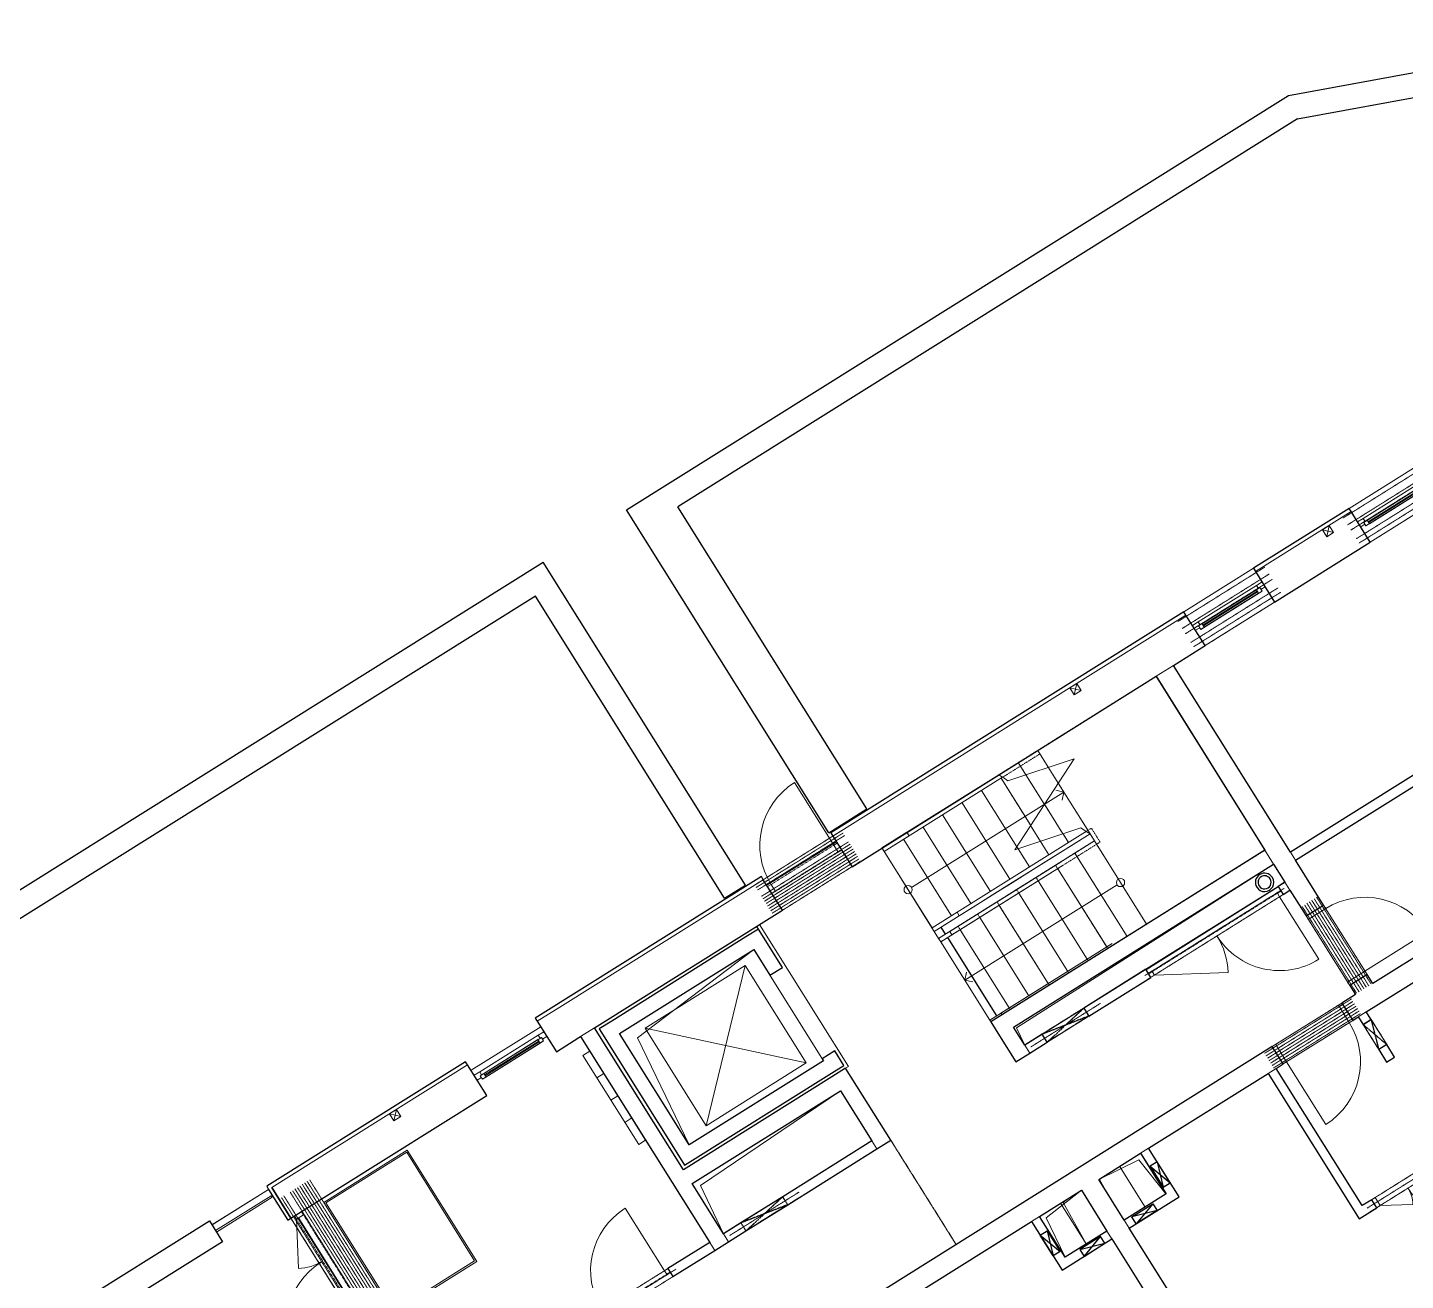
# Model space of a CAD drawing. Header units: millimetres. Extents: x -10201 to 227333, y -5874 to 72638.
# Drawn here: x 143954 to 160739, y 57372 to 72638 of the extents above; entities that cross this region are included whole.
import ezdxf

# ---------------------------------------------------------------- set-up
doc = ezdxf.new("R2010")
doc.units = ezdxf.units.MM
for name, pattern in [('HA_Dash_3mm-S1mm', [3, 2, -1]), ('HA_DashDot_2_2mm-S0_6mm', [2.2, 1, -0.6, 0, -0.6]), ('HA_DashDot_4mm-S1mm', [4, 2, -1, 0, -1])]:
    doc.linetypes.add(name, pattern=pattern)
for name, color, linetype, lineweight in [('A-AREA-____-OTLN', 9, 'Continuous', 25), ('A-DETL-____-HDLN', 9, 'HA_Dash_3mm-S1mm', 25), ('A-DETL-____-OTLN', 9, 'Continuous', 25), ('A-DETL-____-THIN', 9, 'Continuous', 9), ('A-DETL-GENF-OTLN', 9, 'Continuous', 9), ('A-DOOR-____-MCUT', 9, 'HA_DashDot_2_2mm-S0_6mm', 9), ('A-DOOR-____-OTLN', 9, 'Continuous', 9), ('A-DOOR-FRAM-MCUT', 9, 'Continuous', 9), ('A-DOOR-FRAM-OTLN', 9, 'Continuous', 9), ('A-FLOR-____-OTLN', 9, 'Continuous', 9), ('A-FLOR-HRAL-MBND', 9, 'HA_DashDot_4mm-S1mm', 9), ('A-FLOR-HRAL-OTLN', 9, 'Continuous', 9), ('A-GENM-____-HDLN', 9, 'HA_Dash_3mm-S1mm', 9), ('A-GENM-____-MCUT', 9, 'HA_Dash_3mm-S1mm', 25), ('A-GENM-____-OTLN', 9, 'Continuous', 9), ('A-GLAZ-____-MCUT', 9, 'Continuous', 5), ('A-GLAZ-____-OTLN', 9, 'Continuous', 5), ('A-WALL-____-MCUT', 9, 'Continuous', 25), ('A-WALL-____-OTLN', 9, 'Continuous', 9), ('I-WALL-____-MCUT', 9, 'Continuous', 25), ('I-WALL-____-OTLN', 9, 'Continuous', 9), ('M-HVAC-DUCT-OTLN', 9, 'Continuous', 9), ('S-STRS-____-MBND', 9, 'HA_DashDot_4mm-S1mm', 9), ('S-STRS-____-OTLN', 9, 'Continuous', 9)]:
    doc.layers.add(name, color=color, linetype=linetype, lineweight=lineweight)

# ---------------------------------------------------------------- blocks, each defined once
blk = doc.blocks.new('HA_DR_Single_Swing_Solid - In_BJ_900x2100_Vstup-2000316-schema POHLEDU D_120_6200')
at = {"layer": 'A-DOOR-____-MCUT'}
for p, q in [((-450, 125), (450, 125)), ((-450, -125), (450, -125))]:
    blk.add_line(p, q, dxfattribs=at)
at = {"layer": 'A-DOOR-____-OTLN', "lineweight": 5}
blk.add_line((450, 1025), (450, 125), dxfattribs=at)
at = {"layer": 'A-DOOR-____-OTLN'}
for p, q in [((-500, 125), (500, 125)), ((-500, -125), (500, -125))]:
    blk.add_line(p, q, dxfattribs=at)
at = {"layer": 'A-DOOR-____-OTLN', "lineweight": 5}
blk.add_arc((450, 125), 900, 90, 180, dxfattribs=at)
at = {"layer": 'A-DOOR-FRAM-MCUT'}
for p, q in [((-500, 125), (-450, 125)), ((-450, 125), (-450, -125)), ((450, 125), (500, 125)), ((450, -125), (450, 125)), ((-450, -125), (-500, -125)), ((500, -125), (450, -125))]:
    blk.add_line(p, q, dxfattribs=at)
blk = doc.blocks.new('HA_DR_Double_Swing_Solid - In_BJ_1200x2100_800-1652993-schema POHLEDU D_120_6200')
at = {"layer": 'A-DOOR-____-MCUT'}
for p, q in [((-600, 58), (600, 58)), ((-600, -57), (600, -57))]:
    blk.add_line(p, q, dxfattribs=at)
at = {"layer": 'A-DOOR-____-OTLN', "lineweight": 5}
for p, q in [((-254, -257), (-600, -57)), ((600, -857), (600, -57))]:
    blk.add_line(p, q, dxfattribs=at)
for centre, radius, start, end in [((-600, -57), 400, 330, 0), ((600, -57), 800, 180, 270)]:
    blk.add_arc(centre, radius, start, end, dxfattribs=at)
at = {"layer": 'A-DOOR-FRAM-MCUT'}
for p, q in [((-600, 58), (-650, 58)), ((-600, -57), (-600, 58)), ((650, 58), (600, 58)), ((600, 58), (600, -57)), ((-650, -57), (-600, -57)), ((600, -57), (650, -57))]:
    blk.add_line(p, q, dxfattribs=at)
blk = doc.blocks.new('HA_WD_SinglePanel - 1000x2400-1653873-schema POHLEDU D_120_6200')
at = {"layer": 'A-GLAZ-____-MCUT'}
for p, q in [((-420, 70), (-500, 70)), ((-500, 0), (-440, 0)), ((-440, -25), (-440, 25)), ((-440, 25), (-390, 25)), ((-420, 25), (-420, 70)), ((-390, 25), (-390, -25)), ((390, 5), (-390, 5)), ((390, -25), (390, 25)), ((390, 25), (440, 25)), ((500, 70), (420, 70)), ((420, 70), (420, 25)), ((440, 25), (440, -25)), ((440, 0), (500, 0)), ((-390, -25), (-440, -25)), ((390, -5), (-390, -5)), ((440, -25), (390, -25))]:
    blk.add_line(p, q, dxfattribs=at)
at = {"layer": 'A-GLAZ-____-OTLN'}
for p, q in [((440, 25), (-440, 25)), ((-440, -25), (-440, 25)), ((420, 70), (-420, 70)), ((390, 25), (-390, 25)), ((440, 25), (440, -25)), ((-440, -25), (440, -25)), ((390, -25), (-390, -25))]:
    blk.add_line(p, q, dxfattribs=at)
blk = doc.blocks.new('HA_WD_SinglePanel - 1000x1500-1653870-schema POHLEDU D_120_6200')
at = {"layer": 'A-GLAZ-____-MCUT'}
for p, q in [((-420, 70), (-500, 70)), ((-500, 0), (-440, 0)), ((-440, -25), (-440, 25)), ((-440, 25), (-390, 25)), ((-420, 25), (-420, 70)), ((-390, 25), (-390, -25)), ((390, 5), (-390, 5)), ((390, -25), (390, 25)), ((390, 25), (440, 25)), ((500, 70), (420, 70)), ((420, 70), (420, 25)), ((440, 25), (440, -25)), ((440, 0), (500, 0)), ((-390, -25), (-440, -25)), ((390, -5), (-390, -5)), ((440, -25), (390, -25))]:
    blk.add_line(p, q, dxfattribs=at)
at = {"layer": 'A-GLAZ-____-OTLN'}
for p, q in [((440, 25), (-440, 25)), ((-440, -25), (-440, 25)), ((420, 70), (-420, 70)), ((390, 25), (-390, 25)), ((440, 25), (440, -25)), ((-440, -25), (440, -25)), ((390, -25), (-390, -25))]:
    blk.add_line(p, q, dxfattribs=at)
blk = doc.blocks.new('Top Rail Type - Top Rail_Internal_-1395432-schema POHLEDU D_120_6200')
at = {"layer": 'A-FLOR-HRAL-OTLN'}
for p, q in [((8278, 67530), (8278, 67580)), ((8278, 67580), (8638, 67580)), ((8638, 67530), (8278, 67530)), ((8638, 67580), (8638, 67530))]:
    blk.add_line(p, q, dxfattribs=at)
blk = doc.blocks.new('Top Rail Type - Top Rail_Internal_-V52-schema POHLEDU D_120_6200')
at = {"layer": 'A-FLOR-HRAL-MBND'}
for p, q in [((10494, 67580), (10569, 67580)), ((10518, 67530), (10519, 67530)), ((10519, 67530), (10519, 67430)), ((10569, 67580), (10569, 67380)), ((8278, 67380), (8278, 67430)), ((10519, 67430), (8278, 67430)), ((10569, 67380), (8278, 67380))]:
    blk.add_line(p, q, dxfattribs=at)
at = {"layer": 'A-FLOR-HRAL-OTLN'}
for p, q in [((8278, 67580), (8278, 67530)), ((8278, 67580), (10444, 67580)), ((8278, 67530), (10444, 67530)), ((10444, 67580), (10494, 67580)), ((10444, 67530), (10518, 67530)), ((10518, 67530), (10494, 67580))]:
    blk.add_line(p, q, dxfattribs=at)
blk = doc.blocks.new('Top Rail Type - Top Rail_Internal_-1395449-schema POHLEDU D_120_6200')
at = {"layer": 'A-FLOR-HRAL-OTLN'}
for p, q in [((8278, 68680), (8278, 68730)), ((8278, 68730), (8638, 68730)), ((8638, 68680), (8278, 68680)), ((8638, 68730), (8638, 68680))]:
    blk.add_line(p, q, dxfattribs=at)
blk = doc.blocks.new('Top Rail Type - Top Rail_Internal_-V53-schema POHLEDU D_120_6200')
at = {"layer": 'A-FLOR-HRAL-MBND'}
for p, q in [((9959, 68730), (10518, 68730)), ((9982, 68680), (10518, 68680)), ((10518, 68730), (10518, 68680))]:
    blk.add_line(p, q, dxfattribs=at)
at = {"layer": 'A-FLOR-HRAL-OTLN'}
for p, q in [((8278, 68730), (8278, 68680)), ((8278, 68730), (9959, 68730)), ((8278, 68680), (9982, 68680)), ((9982, 68680), (9959, 68730))]:
    blk.add_line(p, q, dxfattribs=at)
blk = doc.blocks.new('HA_DR_Double_Swing_Solid_FrameButt - In_FAS_1600x2350_1000-1915407-schema POHLEDU D_120_6200')
at = {"layer": 'A-DOOR-____-MCUT'}
for p, q in [((-800, -70), (800, -70)), ((-800, -170), (800, -170))]:
    blk.add_line(p, q, dxfattribs=at)
at = {"layer": 'A-DOOR-____-OTLN', "lineweight": 5}
for p, q in [((-280, -470), (-800, -170)), ((800, -1170), (800, -170))]:
    blk.add_line(p, q, dxfattribs=at)
for centre, radius, start, end in [((-800, -170), 600, 330, 360), ((800, -170), 1000, 180, 270)]:
    blk.add_arc(centre, radius, start, end, dxfattribs=at)
at = {"layer": 'A-DOOR-FRAM-MCUT'}
for p, q in [((-800, -70), (-850, -70)), ((-800, -170), (-800, -70)), ((850, -70), (800, -70)), ((800, -70), (800, -170)), ((-850, -170), (-800, -170)), ((800, -170), (850, -170))]:
    blk.add_line(p, q, dxfattribs=at)
at = {"layer": 'A-DOOR-FRAM-OTLN', "linetype": 'HA_DashDot_2_2mm-S0_6mm'}
for p, q in [((850, 220), (-850, 220)), ((850, -220), (-850, -220))]:
    blk.add_line(p, q, dxfattribs=at)
blk = doc.blocks.new('HA_DR_Double_Swing_Solid_wCasing - In_OBJ_1500x2100_900-1771115-schema POHLEDU D_120_6200')
at = {"layer": 'A-DOOR-____-MCUT'}
for p, q in [((-750, 57), (750, 57)), ((-750, 7), (750, 7))]:
    blk.add_line(p, q, dxfattribs=at)
at = {"layer": 'A-DOOR-____-OTLN', "lineweight": 5}
for p, q in [((750, 957), (750, 57)), ((-230, 357), (-750, 57))]:
    blk.add_line(p, q, dxfattribs=at)
for centre, radius, start, end in [((750, 57), 900, 90, 180), ((-750, 57), 600, 0, 30)]:
    blk.add_arc(centre, radius, start, end, dxfattribs=at)
at = {"layer": 'A-DOOR-FRAM-MCUT'}
for p, q in [((-800, 57), (-750, 57)), ((-750, 7), (-800, 7)), ((-750, 57), (-750, 7)), ((750, 57), (800, 57)), ((750, 7), (750, 57)), ((800, 7), (750, 7))]:
    blk.add_line(p, q, dxfattribs=at)
blk = doc.blocks.new('HA_GM_Shaft_Rectangle - Default-2017771-schema POHLEDU D_120_6200')
at = {"layer": 'A-DETL-GENF-OTLN'}
for p, q in [((58, -58), (600, 0)), ((0, -585), (58, -58))]:
    blk.add_line(p, q, dxfattribs=at)
at = {"layer": 'A-GENM-____-OTLN'}
for p, q in [((0, -585), (0, 0)), ((0, 0), (600, 0)), ((600, 0), (600, -585)), ((600, -585), (0, -585))]:
    blk.add_line(p, q, dxfattribs=at)
blk = doc.blocks.new('HA_GM_Shaft_Rectangle - Default-2017773-schema POHLEDU D_120_6200')
at = {"layer": 'A-DETL-GENF-OTLN'}
for p, q in [((0, 585), (59, 59)), ((59, 59), (600, 0))]:
    blk.add_line(p, q, dxfattribs=at)
at = {"layer": 'A-GENM-____-OTLN'}
for p, q in [((0, 585), (0, 0)), ((600, 585), (0, 585)), ((600, 0), (600, 585)), ((0, 0), (600, 0))]:
    blk.add_line(p, q, dxfattribs=at)
blk = doc.blocks.new('HA_GM_Shaft_Rectangle - Default-1938920-schema POHLEDU D_120_6200')
at = {"layer": 'A-DETL-GENF-OTLN'}
for p, q in [((160, -160), (1930, 0)), ((0, -1600), (160, -160))]:
    blk.add_line(p, q, dxfattribs=at)
at = {"layer": 'A-GENM-____-OTLN'}
for p, q in [((0, -1600), (0, 0)), ((0, 0), (1930, 0)), ((1930, 0), (1930, -1600)), ((1930, -1600), (0, -1600))]:
    blk.add_line(p, q, dxfattribs=at)
blk = doc.blocks.new('KOMIN OBJEKT D - KOMIN OBJEKT D-1642300-schema POHLEDU D_120_6200')
at = {"layer": 'A-GENM-____-MCUT', "linetype": 'Continuous'}
for radius, start, end in [(112, 0, 180), (80, 0, 180), (112, 180, 0), (80, 180, 0)]:
    blk.add_arc((12006, 65900), radius, start, end, dxfattribs=at)
blk = doc.blocks.new('Cistici zona_ram - Cistici zona_ram-1709531-schema POHLEDU D_120_6200')
at = {"layer": 'A-GENM-____-OTLN'}
for p, q in [((1423, 68680), (223, 68680)), ((223, 68680), (223, 67080)), ((243, 67100), (243, 68660)), ((243, 68660), (1403, 68660)), ((1403, 68660), (1403, 67100)), ((1423, 67080), (1423, 68680)), ((223, 67080), (1423, 67080)), ((1403, 67100), (243, 67100))]:
    blk.add_line(p, q, dxfattribs=at)
blk = doc.blocks.new('HA_DR_Single_Swing_Solid_ButtFrame - In_FAS_900x2350_Unik-1894043-schema POHLEDU D_120_6200')
at = {"layer": 'A-DOOR-____-MCUT'}
for p, q in [((-450, 120), (450, 120)), ((-450, 20), (450, 20))]:
    blk.add_line(p, q, dxfattribs=at)
at = {"layer": 'A-DOOR-____-OTLN', "lineweight": 5}
blk.add_line((450, 1020), (450, 120), dxfattribs=at)
blk.add_arc((450, 120), 900, 90, 180, dxfattribs=at)
at = {"layer": 'A-DOOR-FRAM-MCUT'}
for p, q in [((-500, 120), (-450, 120)), ((-450, 20), (-500, 20)), ((-450, 120), (-450, 20)), ((450, 120), (500, 120)), ((450, 20), (450, 120)), ((500, 20), (450, 20))]:
    blk.add_line(p, q, dxfattribs=at)
at = {"layer": 'A-DOOR-FRAM-OTLN', "linetype": 'HA_DashDot_2_2mm-S0_6mm'}
for p, q in [((500, 220), (-500, 220)), ((500, -220), (-500, -220))]:
    blk.add_line(p, q, dxfattribs=at)
blk = doc.blocks.new('HA_DR_Double_Swing_Solid_wCasing - In_1800x2100_900-1806419-schema POHLEDU D_120_6200')
at = {"layer": 'A-DOOR-____-MCUT'}
for p, q in [((-900, -7), (900, -7)), ((-900, -57), (900, -57))]:
    blk.add_line(p, q, dxfattribs=at)
at = {"layer": 'A-DOOR-____-OTLN', "lineweight": 5}
for p, q in [((-121, -507), (-900, -57)), ((900, -957), (900, -57))]:
    blk.add_line(p, q, dxfattribs=at)
for centre, start, end in [((-900, -57), 330, 360), ((900, -57), 180, 270)]:
    blk.add_arc(centre, 900, start, end, dxfattribs=at)
at = {"layer": 'A-DOOR-FRAM-MCUT'}
for p, q in [((-900, -7), (-950, -7)), ((-950, -57), (-900, -57)), ((-900, -57), (-900, -7)), ((950, -7), (900, -7)), ((900, -7), (900, -57)), ((900, -57), (950, -57))]:
    blk.add_line(p, q, dxfattribs=at)
blk = doc.blocks.new('TB_Porotherm KP11_5_2000mm - TB_Porotherm KP11_5_2000mm-1844750-schema POHLEDU D_120_6200')
at = {"layer": 'A-GENM-____-HDLN'}
for p, q in [((-1000, 57.5), (1000, 57.5)), ((-1000, 0), (1000, 0)), ((1000, -57.5), (-1000, -57.5))]:
    blk.add_line(p, q, dxfattribs=at)
blk = doc.blocks.new('TB_Porotherm KP11_5_1750mm - TB_Porotherm KP11_5_1750mm-1842302-schema POHLEDU D_120_6200')
at = {"layer": 'A-GENM-____-HDLN'}
for p, q in [((-875, 57.5), (875, 57.5)), ((-875, 0), (875, 0)), ((875, -57.5), (-875, -57.5))]:
    blk.add_line(p, q, dxfattribs=at)
blk = doc.blocks.new('TB_Porotherm KP7_1250mm - TB_Porotherm KP7_1250mm-1834965-schema POHLEDU D_120_6200')
at = {"layer": 'A-GENM-____-HDLN'}
for p, q in [((-625, 35), (625, 35)), ((-625, 0), (625, 0)), ((625, -35), (-625, -35))]:
    blk.add_line(p, q, dxfattribs=at)
blk = doc.blocks.new('TB_Porotherm KP11_5_1500mm - TB_Porotherm KP11_5_1500mm-1850986-schema POHLEDU D_120_6200')
at = {"layer": 'A-GENM-____-HDLN'}
for p, q in [((750, 57.5), (-750, 57.5)), ((-750, 0), (750, 0)), ((-750, -57.5), (750, -57.5))]:
    blk.add_line(p, q, dxfattribs=at)
blk = doc.blocks.new('TB_Porotherm KP7_2250mm - TB_Porotherm KP7_2250mm-1860473-schema POHLEDU D_120_6200')
at = {"layer": 'A-GENM-____-HDLN'}
for p, q in [((-1125, 35), (1125, 35)), ((-1125, 0), (1125, 0)), ((1125, -35), (-1125, -35))]:
    blk.add_line(p, q, dxfattribs=at)
blk = doc.blocks.new('TB_Porotherm KPVarioUNI_1250mm - TB_Porotherm KPVarioUNI_1250mm-1857440-schema POHLEDU D_120_6200')
at = {"layer": 'A-GENM-____-HDLN'}
for p, q in [((-625, 205), (625, 205)), ((-625, 105), (625, 105)), ((-625, 30), (625, 30)), ((-625, -95), (625, -95)), ((-625, -157.5), (625, -157.5)), ((-100, 0), (100, 0)), ((-625, -220), (625, -220))]:
    blk.add_line(p, q, dxfattribs=at)
blk = doc.blocks.new('HA_GM_Opening_Rectangle_WallBased - Default-1930727-schema POHLEDU D_120_6200')
at = {"layer": 'A-GENM-____-MCUT'}
for p, q in [((305, 57.5), (-55, -57.5)), ((-55, 57.5), (305, -57.5)), ((-55, 57.5), (-55, -57.5)), ((-55, 57.5), (305, 57.5)), ((305, 57.5), (305, -57.5)), ((-55, -57.5), (305, -57.5))]:
    blk.add_line(p, q, dxfattribs=at)
blk = doc.blocks.new('HA_GM_Shaft_Rectangle - Default-1943181-schema POHLEDU D_120_6200')
at = {"layer": 'A-DETL-GENF-OTLN'}
for p, q in [((72, -72), (2130, 0)), ((0, -720), (72, -72))]:
    blk.add_line(p, q, dxfattribs=at)
at = {"layer": 'A-GENM-____-OTLN'}
for p, q in [((0, -720), (0, 0)), ((0, 0), (2130, 0)), ((2130, 0), (2130, -720)), ((2130, -720), (0, -720))]:
    blk.add_line(p, q, dxfattribs=at)
blk = doc.blocks.new('HA_GM_Shaft_Rectangle - Default-1943201-schema POHLEDU D_120_6200')
at = {"layer": 'A-DETL-GENF-OTLN'}
for p, q in [((26, -26), (3740, 0)), ((0, -260), (26, -26))]:
    blk.add_line(p, q, dxfattribs=at)
at = {"layer": 'A-GENM-____-OTLN'}
for p, q in [((0, -260), (0, 0)), ((0, 0), (3740, 0)), ((3740, 0), (3740, -260)), ((3740, -260), (0, -260))]:
    blk.add_line(p, q, dxfattribs=at)
blk = doc.blocks.new('HA_GM_Opening_Rectangle_WallBased - Default-1967828-schema POHLEDU D_120_6200')
at = {"layer": 'A-GENM-____-MCUT'}
for p, q in [((425, 57.5), (-175, -57.5)), ((-175, 57.5), (425, -57.5)), ((-175, 57.5), (-175, -57.5)), ((-175, 57.5), (425, 57.5)), ((425, 57.5), (425, -57.5)), ((-175, -57.5), (425, -57.5))]:
    blk.add_line(p, q, dxfattribs=at)
blk = doc.blocks.new('HA_GM_Opening_Rectangle_WallBased - Default-1970107-schema POHLEDU D_120_6200')
at = {"layer": 'A-GENM-____-MCUT'}
for p, q in [((425, 57.5), (-175, -57.5)), ((-175, 57.5), (425, -57.5)), ((-175, 57.5), (-175, -57.5)), ((-175, 57.5), (425, 57.5)), ((425, 57.5), (425, -57.5)), ((-175, -57.5), (425, -57.5))]:
    blk.add_line(p, q, dxfattribs=at)
blk = doc.blocks.new('TB_Porotherm KP11_5_1000mm - TB_Porotherm KP11_5_1000mm-1834151-schema POHLEDU D_120_6200')
at = {"layer": 'A-GENM-____-HDLN'}
for p, q in [((-500, 57.5), (500, 57.5)), ((-500, 0), (500, 0)), ((500, -57.5), (-500, -57.5))]:
    blk.add_line(p, q, dxfattribs=at)
blk = doc.blocks.new('HA_SYMB_Staircase_Arrow - Default-1611985-schema POHLEDU D_120_6200')
at = {"layer": 'A-DETL-GENF-OTLN'}
for p, q in [((2240, 0), (2169, 71)), ((2240, 0), (2169, -71)), ((50, 0), (2240, 0))]:
    blk.add_line(p, q, dxfattribs=at)
blk.add_circle((0, 0), 50, dxfattribs=at)
blk = doc.blocks.new('185-01_OBJEKT D_Central_rvt-5-schema POHLEDU D_120_6200')
at = {"layer": 'A-AREA-____-OTLN'}
for p, q in [((-30972, 61652), (-30993, 61686)), ((-28693, 61592), (-28746, 61678)), ((-28069, 60596), (-28666, 61550))]:
    blk.add_line(p, q, dxfattribs=at)
at = {"layer": 'A-DETL-____-HDLN'}
for p, q in [((-27340, 63975), (-27248, 64032)), ((-29361, 59080), (-28565, 57809))]:
    blk.add_line(p, q, dxfattribs=at)
at = {"layer": 'A-DETL-____-OTLN'}
for p, q in [((-26117, 58817), (-26201, 58764)), ((-26201, 58764), (-26042, 58510)), ((-26201, 58764), (-25957, 58563)), ((-25957, 58563), (-26117, 58817)), ((-26117, 58817), (-26042, 58510)), ((-26042, 58510), (-25957, 58563)), ((-26423, 58147), (-26169, 58307)), ((-26169, 58307), (-26370, 58063)), ((-26169, 58307), (-26116, 58222)), ((-26116, 58222), (-26423, 58147)), ((-26370, 58063), (-26423, 58147)), ((-26116, 58222), (-26370, 58063)), ((-27541, 57925), (-27456, 57978)), ((-27381, 57671), (-27541, 57925)), ((-27541, 57925), (-27297, 57724)), ((-27456, 57978), (-27297, 57724)), ((-27456, 57978), (-27381, 57671)), ((-26804, 57909), (-27059, 57749)), ((-27059, 57749), (-26751, 57824)), ((-27059, 57749), (-27006, 57665)), ((-27006, 57665), (-26804, 57909)), ((-27006, 57665), (-26751, 57824)), ((-26751, 57824), (-26804, 57909)), ((-27297, 57724), (-27381, 57671))]:
    blk.add_line(p, q, dxfattribs=at)
at = {"layer": 'A-DETL-____-THIN'}
for p, q in [((-32354, 60444), (-31133, 61208)), ((-31610, 59257), (-31133, 61208)), ((-31133, 61208), (-30390, 60022)), ((-31610, 59257), (-32354, 60444)), ((-32354, 60444), (-30390, 60022)), ((-33111, 60112), (-33026, 60165)), ((-32431, 59027), (-33111, 60112)), ((-33026, 60165), (-32347, 59080)), ((-30390, 60022), (-31610, 59257)), ((-32856, 59894), (-32941, 59841)), ((-32686, 59623), (-32771, 59570)), ((-32516, 59352), (-32601, 59298)), ((-32347, 59080), (-32431, 59027))]:
    blk.add_line(p, q, dxfattribs=at)
at = {"layer": 'A-FLOR-____-OTLN'}
for p, q in [((-28043, 63533), (-26129, 64732)), ((-26129, 64732), (-24802, 62614)), ((-30023, 62718), (-30871, 62188)), ((-28777, 61539), (-29467, 62640)), ((-24642, 62171), (-26253, 61163)), ((-30960, 61707), (-29877, 59978)), ((-28154, 60543), (-28751, 61496)), ((-33625, 60462), (-34473, 59932)), ((-29877, 59978), (-29911, 59957)), ((-29974, 59681), (-31779, 58551)), ((-36939, 58481), (-37630, 58049)), ((-31779, 58551), (-31397, 57941)), ((-35765, 56691), (-36667, 58132)), ((-36573, 58132), (-35724, 56776))]:
    blk.add_line(p, q, dxfattribs=at)
at = {"layer": 'A-WALL-____-MCUT'}
for p, q in [((-23776, 66779), (-24941, 66049)), ((-23752, 66741), (-23776, 66779)), ((-23519, 66368), (-23752, 66741)), ((-24684, 65638), (-23519, 66368)), ((-24941, 66049), (-24917, 66011)), ((-24917, 66011), (-24684, 65638)), ((-25789, 65518), (-30090, 62824)), ((-25765, 65480), (-25789, 65518)), ((-25531, 65107), (-25765, 65480)), ((-25917, 64866), (-25531, 65107)), ((-28548, 63217), (-26129, 64733)), ((-29832, 62413), (-28548, 63217)), ((-30090, 62824), (-30066, 62786)), ((-30066, 62786), (-29832, 62413)), ((-30937, 62293), (-33692, 60568)), ((-30913, 62255), (-30937, 62293)), ((-30680, 61882), (-30913, 62255)), ((-32968, 60449), (-30680, 61882)), ((-33692, 60568), (-33668, 60530)), ((-33668, 60530), (-33434, 60157)), ((-33434, 60157), (-33159, 60330)), ((-33159, 60330), (-33138, 60343)), ((-34539, 60037), (-36963, 58519)), ((-34515, 59999), (-34539, 60037)), ((-34282, 59626), (-34515, 59999)), ((-36667, 58132), (-34282, 59626)), ((-36963, 58519), (-36939, 58481)), ((-36939, 58481), (-36705, 58108)), ((-36901, 58505), (-36667, 58132)), ((-36667, 58132), (-36901, 58505)), ((-36705, 58108), (-36667, 58132))]:
    blk.add_line(p, q, dxfattribs=at)
at = {"layer": 'A-WALL-____-MCUT', "lineweight": 9}
for p, q in [((-23752, 66741), (-24917, 66011)), ((-24917, 66011), (-23752, 66741)), ((-25765, 65480), (-28782, 63590)), ((-28782, 63590), (-25765, 65480)), ((-25917, 64866), (-26129, 64733)), ((-28782, 63590), (-30066, 62786)), ((-30066, 62786), (-28782, 63590)), ((-24696, 62445), (-24802, 62614)), ((-24492, 62590), (-24431, 62493)), ((-30913, 62255), (-33392, 60703)), ((-33392, 60703), (-30913, 62255)), ((-24497, 62127), (-24558, 62224)), ((-33392, 60703), (-33668, 60530)), ((-33668, 60530), (-33392, 60703)), ((-23568, 60644), (-23665, 60583)), ((-32968, 60449), (-33138, 60343)), ((-27727, 60239), (-27666, 60142)), ((-34515, 59999), (-36901, 58505)), ((-36901, 58505), (-34515, 59999)), ((-24665, 59956), (-24763, 59895)), ((-29531, 58974), (-29592, 59071)), ((-26220, 58982), (-26318, 58921)), ((-27547, 58152), (-27644, 58091)), ((-26516, 58107), (-26455, 58010)), ((-31397, 57941), (-31336, 57843)), ((-26667, 57877), (-26728, 57974)), ((-31505, 57737), (-31566, 57835))]:
    blk.add_line(p, q, dxfattribs=at)
at = {"layer": 'A-WALL-____-OTLN'}
for p, q in [((-23776, 66779), (-22929, 67310)), ((-22671, 66899), (-23519, 66368)), ((-25789, 65518), (-24941, 66049)), ((-24684, 65638), (-25531, 65107))]:
    blk.add_line(p, q, dxfattribs=at)
at = {"layer": 'I-WALL-____-MCUT'}
for p, q in [((-24492, 62590), (-25917, 64866)), ((-26129, 64733), (-24802, 62614)), ((-22165, 64047), (-24492, 62590)), ((-24431, 62493), (-22202, 63889)), ((-20094, 63114), (-23488, 60988)), ((-24802, 62614), (-28141, 60523)), ((-27865, 60459), (-24696, 62445)), ((-24696, 62445), (-24558, 62224)), ((-24088, 61946), (-24431, 62493)), ((-24558, 62224), (-24642, 62171)), ((-24642, 62171), (-24581, 62074)), ((-24581, 62074), (-24497, 62127)), ((-24497, 62127), (-24300, 61813)), ((-24300, 61813), (-24088, 61946)), ((-30972, 61652), (-31125, 61557)), ((-30680, 61186), (-30972, 61652)), ((-31125, 61557), (-32760, 60532)), ((-32665, 60380), (-31029, 61404)), ((-31029, 61404), (-30833, 61090)), ((-30833, 61090), (-30680, 61186)), ((-26253, 61163), (-27007, 60690)), ((-26192, 61065), (-26253, 61163)), ((-23558, 61099), (-23769, 60966)), ((-23568, 60644), (-22593, 61254)), ((-23488, 60988), (-23558, 61099)), ((-26946, 60593), (-26192, 61065)), ((-23769, 60966), (-23700, 60856)), ((-23700, 60856), (-23866, 60752)), ((-27007, 60690), (-26946, 60593)), ((-23866, 60752), (-23733, 60540)), ((-23509, 60551), (-23568, 60644)), ((-31885, 58720), (-32968, 60449)), ((-32760, 60532), (-32913, 60437)), ((-32913, 60437), (-31968, 58928)), ((-28141, 60523), (-28035, 60353)), ((-27727, 60239), (-27865, 60459)), ((-23733, 60540), (-23665, 60583)), ((-23665, 60583), (-23607, 60490)), ((-23607, 60490), (-23509, 60551)), ((-33138, 60343), (-31566, 57835)), ((-31816, 59024), (-32665, 60380)), ((-28035, 60353), (-27836, 60036)), ((-27515, 60372), (-27727, 60239)), ((-27666, 60142), (-27454, 60274)), ((-27454, 60274), (-27515, 60372)), ((-30043, 60169), (-30196, 60074)), ((-29932, 59991), (-30043, 60169)), ((-24713, 60221), (-29417, 57275)), ((-27836, 60036), (-27666, 60142)), ((-24580, 60010), (-24713, 60221)), ((-23318, 60246), (-23416, 60185)), ((-23416, 60185), (-23320, 60032)), ((-23320, 60032), (-23223, 60093)), ((-23223, 60093), (-23318, 60246)), ((-30180, 60048), (-31816, 59024)), ((-30196, 60074), (-30180, 60048)), ((-30084, 59896), (-29932, 59991)), ((-29911, 59957), (-30080, 59851)), ((-29361, 59080), (-29911, 59957)), ((-24665, 59956), (-24580, 60010)), ((-23617, 58283), (-24665, 59956)), ((-30080, 59851), (-31885, 58720)), ((-31873, 58775), (-30084, 59896)), ((-26220, 58982), (-24763, 59895)), ((-24763, 59895), (-23653, 58124)), ((-31779, 58551), (-29974, 59682)), ((-29974, 59682), (-29592, 59071)), ((-31968, 58928), (-31873, 58775)), ((-29592, 59071), (-30676, 58392)), ((-30615, 58294), (-29531, 58974)), ((-29531, 58974), (-29361, 59080)), ((-26826, 58603), (-26318, 58921)), ((-26318, 58921), (-26007, 58426)), ((-25849, 58389), (-26220, 58982)), ((-26516, 58107), (-26826, 58603)), ((-31397, 57941), (-31779, 58551)), ((-27547, 58152), (-27038, 58470)), ((-27038, 58470), (-26728, 57974)), ((-26007, 58426), (-26516, 58107)), ((-30676, 58392), (-31185, 58073)), ((-31124, 57976), (-30615, 58294)), ((-26455, 58010), (-25946, 58328)), ((-25946, 58328), (-25849, 58389)), ((-23502, 58354), (-23617, 58283)), ((-23556, 58185), (-23441, 58257)), ((-23441, 58257), (-23502, 58354)), ((-29102, 57178), (-27644, 58091)), ((-27644, 58091), (-27273, 57497)), ((-27236, 57656), (-27547, 58152)), ((-23653, 58124), (-23556, 58185)), ((-31185, 58073), (-31397, 57941)), ((-31336, 57843), (-31124, 57976)), ((-26728, 57974), (-27236, 57656)), ((-23310, 52988), (-26455, 58010)), ((-31566, 57835), (-32075, 57516)), ((-31505, 57737), (-31336, 57843)), ((-27175, 57558), (-26667, 57877)), ((-26667, 57877), (-23521, 52856)), ((-32014, 57419), (-31505, 57737)), ((-32075, 57516), (-32014, 57419)), ((-27273, 57497), (-27175, 57558))]:
    blk.add_line(p, q, dxfattribs=at)
at = {"layer": 'I-WALL-____-OTLN'}
for p, q in [((-27515, 60372), (-27007, 60690)), ((-26946, 60593), (-27454, 60274)), ((-23416, 60185), (-23607, 60490)), ((-23509, 60551), (-23318, 60246))]:
    blk.add_line(p, q, dxfattribs=at)
at = {"layer": 'M-HVAC-DUCT-OTLN', "lineweight": 5}
for p, q in [((-24102, 66518), (-24018, 66571)), ((-24102, 66518), (-23965, 66486)), ((-24049, 66433), (-24102, 66518)), ((-24049, 66433), (-24018, 66571)), ((-23965, 66486), (-24049, 66433)), ((-24018, 66571), (-23965, 66486)), ((-27179, 64591), (-27094, 64644)), ((-27126, 64507), (-27094, 64644)), ((-27094, 64644), (-27041, 64560)), ((-27179, 64591), (-27041, 64560)), ((-27126, 64507), (-27179, 64591)), ((-27041, 64560), (-27126, 64507)), ((-35467, 59400), (-35382, 59453)), ((-35414, 59315), (-35382, 59453)), ((-35382, 59453), (-35329, 59368)), ((-35467, 59400), (-35329, 59368)), ((-35414, 59315), (-35467, 59400)), ((-35329, 59368), (-35414, 59315))]:
    blk.add_line(p, q, dxfattribs=at)
at = {"layer": 'S-STRS-____-MBND'}
for p, q in [((-26129, 64733), (-27570, 63831)), ((-24802, 62614), (-26129, 64733)), ((-27671, 63767), (-27570, 63831)), ((-27570, 63831), (-27441, 63625)), ((-27570, 63831), (-27441, 63625)), ((-27807, 63682), (-27714, 63534)), ((-27807, 63682), (-27714, 63534)), ((-27320, 63433), (-26933, 62814)), ((-27320, 63433), (-26933, 62814)), ((-27488, 63173), (-27262, 62813)), ((-27488, 63173), (-27262, 62813)), ((-27656, 62914), (-27536, 62722)), ((-27656, 62914), (-27536, 62722)), ((-26933, 62814), (-26880, 62729)), ((-26933, 62813), (-26933, 62814)), ((-26880, 62729), (-28778, 61540)), ((-27824, 62655), (-27809, 62631)), ((-27824, 62655), (-27809, 62631)), ((-26243, 61712), (-26880, 62729)), ((-26243, 61712), (-26880, 62729)), ((-26243, 61712), (-24802, 62614)), ((-26480, 61563), (-27117, 62580)), ((-26480, 61563), (-27117, 62580)), ((-26954, 61266), (-27591, 62283)), ((-26954, 61266), (-27591, 62283)), ((-26717, 61415), (-27354, 62432)), ((-26717, 61415), (-27354, 62432)), ((-27192, 61117), (-27829, 62134)), ((-27192, 61117), (-27829, 62134)), ((-27429, 60969), (-28066, 61986)), ((-27429, 60969), (-28066, 61986)), ((-27666, 60820), (-28303, 61837)), ((-27666, 60820), (-28303, 61837)), ((-27904, 60671), (-28541, 61688)), ((-27904, 60671), (-28541, 61688)), ((-26243, 61712), (-28141, 60523)), ((-28141, 60523), (-28778, 61540))]:
    blk.add_line(p, q, dxfattribs=at)
at = {"layer": 'S-STRS-____-MBND', "linetype": 'Continuous', "lineweight": 5}
for p, q in [((-27128, 63729), (-27933, 63461)), ((-27848, 62618), (-27128, 63729)), ((-27933, 63461), (-27997, 63503)), ((-27044, 62885), (-27848, 62618)), ((-26979, 62844), (-27044, 62885))]:
    blk.add_line(p, q, dxfattribs=at)
at = {"layer": 'S-STRS-____-OTLN'}
for p, q in [((-27441, 63625), (-27320, 63433)), ((-28017, 63491), (-27656, 62914)), ((-27714, 63534), (-27488, 63173)), ((-28255, 63342), (-27824, 62655)), ((-28492, 63193), (-27909, 62262)), ((-28729, 63045), (-28146, 62113)), ((-28967, 62896), (-28383, 61965)), ((-27262, 62813), (-27197, 62708)), ((-27170, 62665), (-26933, 62813)), ((-29204, 62747), (-28620, 61816)), ((-27809, 62631), (-27671, 62410)), ((-27536, 62722), (-27434, 62559)), ((-27407, 62516), (-27170, 62665)), ((-29441, 62599), (-28858, 61667)), ((-27645, 62368), (-27407, 62516)), ((-27882, 62219), (-27645, 62368)), ((-28119, 62070), (-27882, 62219)), ((-28356, 61922), (-28119, 62070)), ((-28831, 61625), (-28594, 61773)), ((-28594, 61773), (-28356, 61922))]:
    blk.add_line(p, q, dxfattribs=at)
at = {"layer": 'S-STRS-____-OTLN', "linetype": 'HA_DashDot_4mm-S1mm'}
for p, q in [((-27441, 63625), (-27320, 63433)), ((-28017, 63491), (-27656, 62914)), ((-27714, 63534), (-27488, 63173)), ((-28255, 63342), (-27824, 62655)), ((-28492, 63193), (-27909, 62262)), ((-28729, 63045), (-28146, 62113)), ((-28967, 62896), (-28383, 61965)), ((-27262, 62813), (-27197, 62708)), ((-29204, 62747), (-28620, 61816)), ((-27809, 62631), (-27671, 62410)), ((-27536, 62722), (-27434, 62559)), ((-29441, 62599), (-28858, 61667))]:
    blk.add_line(p, q, dxfattribs=at)
at = {"layer": 'A-DETL-GENF-OTLN', "color": 10, "linetype": 'HA_DashDot_4mm-S1mm', "lineweight": 25}
for p, rotation in [((-29149, 62133), 32.06111111110905), ((-26561, 62220), 212.0611111111088)]:
    blk.add_blockref('HA_SYMB_Staircase_Arrow - Default-1611985-schema POHLEDU D_120_6200', p, dxfattribs=dict(at, rotation=rotation))
at = {"layer": 'A-DOOR-____-OTLN', "lineweight": 9}
for name, p, rotation in [('HA_DR_Single_Swing_Solid_ButtFrame - In_FAS_900x2350_Unik-1894043-schema POHLEDU D_120_6200', (-30373, 62334), 32.06111111111118), ('HA_DR_Single_Swing_Solid - In_BJ_900x2100_Vstup-2000316-schema POHLEDU D_120_6200', (-23929, 61456), 302.0611111111111), ('HA_DR_Double_Swing_Solid_wCasing - In_1800x2100_900-1806419-schema POHLEDU D_120_6200', (-25417, 61618), 32.06111111111115), ('HA_DR_Single_Swing_Solid - In_BJ_900x2100_Vstup-2000316-schema POHLEDU D_120_6200', (-24223, 60381), 212.0611111111112), ('HA_DR_Double_Swing_Solid - In_BJ_1200x2100_800-1652993-schema POHLEDU D_120_6200', (-22921, 58651), 32.0611111111109), ('HA_DR_Double_Swing_Solid_FrameButt - In_FAS_1600x2350_1000-1915407-schema POHLEDU D_120_6200', (-36030, 57529), 302.0611111111111), ('HA_DR_Double_Swing_Solid_wCasing - In_OBJ_1500x2100_900-1771115-schema POHLEDU D_120_6200', (-32722, 57043), 32.0611111111112)]:
    blk.add_blockref(name, p, dxfattribs=dict(at, rotation=rotation))
at = {"layer": 'A-FLOR-HRAL-OTLN', "lineweight": 9, "rotation": 32.06111111111108}
for name in ['Top Rail Type - Top Rail_Internal_-V53-schema POHLEDU D_120_6200', 'Top Rail Type - Top Rail_Internal_-1395449-schema POHLEDU D_120_6200', 'Top Rail Type - Top Rail_Internal_-V52-schema POHLEDU D_120_6200', 'Top Rail Type - Top Rail_Internal_-1395432-schema POHLEDU D_120_6200']:
    blk.add_blockref(name, (0, 0), dxfattribs=at)
at = {"layer": 'A-GENM-____-OTLN', "lineweight": 9}
for name, p, rotation in [('TB_Porotherm KPVarioUNI_1250mm - TB_Porotherm KPVarioUNI_1250mm-1857440-schema POHLEDU D_120_6200', (-23212, 66820), 32.06111111111108), ('TB_Porotherm KPVarioUNI_1250mm - TB_Porotherm KPVarioUNI_1250mm-1857440-schema POHLEDU D_120_6200', (-25224, 65559), 32.06111111111108), ('TB_Porotherm KP7_1250mm - TB_Porotherm KP7_1250mm-1834965-schema POHLEDU D_120_6200', (-30471, 62491), 32.06111111111108), ('TB_Porotherm KP7_1250mm - TB_Porotherm KP7_1250mm-1834965-schema POHLEDU D_120_6200', (-30386, 62355), 32.06111111111108), ('TB_Porotherm KP7_1250mm - TB_Porotherm KP7_1250mm-1834965-schema POHLEDU D_120_6200', (-30349, 62296), 32.06111111111108), ('TB_Porotherm KP7_1250mm - TB_Porotherm KP7_1250mm-1834965-schema POHLEDU D_120_6200', (-30312, 62237), 32.06111111111108), ('TB_Porotherm KP7_1250mm - TB_Porotherm KP7_1250mm-1834965-schema POHLEDU D_120_6200', (-30275, 62178), 32.06111111111108), ('HA_GM_Shaft_Rectangle - Default-1943201-schema POHLEDU D_120_6200', (-27865, 60459), 32.06111111111057), ('KOMIN OBJEKT D - KOMIN OBJEKT D-1642300-schema POHLEDU D_120_6200', (0, 0), 32.06111111111108), ('TB_Porotherm KP11_5_2000mm - TB_Porotherm KP11_5_2000mm-1844750-schema POHLEDU D_120_6200', (-25417, 61618), 212.0611111111109), ('TB_Porotherm KP7_1250mm - TB_Porotherm KP7_1250mm-1834965-schema POHLEDU D_120_6200', (-23988, 61419), 122.0611111111112), ('TB_Porotherm KP7_1250mm - TB_Porotherm KP7_1250mm-1834965-schema POHLEDU D_120_6200', (-23929, 61456), 122.0611111111112), ('TB_Porotherm KP7_1250mm - TB_Porotherm KP7_1250mm-1834965-schema POHLEDU D_120_6200', (-23870, 61493), 122.0611111111112), ('HA_GM_Shaft_Rectangle - Default-1938920-schema POHLEDU D_120_6200', (-32665, 60379), 32.06124947745514), ('TB_Porotherm KP11_5_1000mm - TB_Porotherm KP11_5_1000mm-1834151-schema POHLEDU D_120_6200', (-27231, 60482), 212.0611111111109), ('TB_Porotherm KP7_1250mm - TB_Porotherm KP7_1250mm-1834965-schema POHLEDU D_120_6200', (-24260, 60440), 32.06111111111186), ('HA_GM_Opening_Rectangle_WallBased - Default-1967828-schema POHLEDU D_120_6200', (-27125, 60549), 212.0611111111112), ('TB_Porotherm KP7_1250mm - TB_Porotherm KP7_1250mm-1834965-schema POHLEDU D_120_6200', (-24223, 60381), 32.06111111111186), ('TB_Porotherm KP7_1250mm - TB_Porotherm KP7_1250mm-1834965-schema POHLEDU D_120_6200', (-24186, 60322), 32.06111111111186), ('HA_GM_Opening_Rectangle_WallBased - Default-1930727-schema POHLEDU D_120_6200', (-23529, 60474), 302.0611111111111), ('HA_GM_Shaft_Rectangle - Default-1943181-schema POHLEDU D_120_6200', (-31779, 58551), 32.06111111111057), ('TB_Porotherm KP11_5_1500mm - TB_Porotherm KP11_5_1500mm-1850986-schema POHLEDU D_120_6200', (-22921, 58651), 212.0611111111103), ('Cistici zona_ram - Cistici zona_ram-1709531-schema POHLEDU D_120_6200', (0, 0), 32.06111111111108), ('HA_GM_Shaft_Rectangle - Default-2017773-schema POHLEDU D_120_6200', (-26318, 58921), 212.0611111111116), ('TB_Porotherm KP7_2250mm - TB_Porotherm KP7_2250mm-1860473-schema POHLEDU D_120_6200', (-35873, 57627), 122.061111111112), ('TB_Porotherm KP7_2250mm - TB_Porotherm KP7_2250mm-1860473-schema POHLEDU D_120_6200', (-36051, 57515), 122.061111111112), ('TB_Porotherm KP7_2250mm - TB_Porotherm KP7_2250mm-1860473-schema POHLEDU D_120_6200', (-35992, 57552), 122.061111111112), ('TB_Porotherm KP7_2250mm - TB_Porotherm KP7_2250mm-1860473-schema POHLEDU D_120_6200', (-35932, 57590), 122.061111111112), ('TB_Porotherm KP11_5_1000mm - TB_Porotherm KP11_5_1000mm-1834151-schema POHLEDU D_120_6200', (-30900, 58184), 212.0611111111109), ('HA_GM_Shaft_Rectangle - Default-2017771-schema POHLEDU D_120_6200', (-27547, 58152), 32.06111111111057), ('TB_Porotherm KP7_2250mm - TB_Porotherm KP7_2250mm-1860473-schema POHLEDU D_120_6200', (-36186, 57430), 122.061111111112), ('HA_GM_Opening_Rectangle_WallBased - Default-1970107-schema POHLEDU D_120_6200', (-30794, 58250), 212.0611111111112), ('TB_Porotherm KP11_5_1750mm - TB_Porotherm KP11_5_1750mm-1842302-schema POHLEDU D_120_6200', (-32722, 57043), 212.0611111111109)]:
    blk.add_blockref(name, p, dxfattribs=dict(at, rotation=rotation))
at = {"layer": 'A-GLAZ-____-OTLN', "lineweight": 9, "rotation": 32.06111111111118}
for name, p in [('HA_WD_SinglePanel - 1000x1500-1653870-schema POHLEDU D_120_6200', (-23212, 66820)), ('HA_WD_SinglePanel - 1000x1500-1653870-schema POHLEDU D_120_6200', (-25224, 65559)), ('HA_WD_SinglePanel - 1000x2400-1653873-schema POHLEDU D_120_6200', (-33975, 60078))]:
    blk.add_blockref(name, p, dxfattribs=at)
blk = doc.blocks.new('Top Rail Type - Top Rail_Internal_-1403873-schema POHLEDU D_120_6200')
at = {"layer": 'A-FLOR-HRAL-OTLN'}
for p, q in [((-28642, 61624), (-27286, 62473)), ((-27259, 62431), (-28615, 61581)), ((-28615, 61581), (-28642, 61624))]:
    blk.add_line(p, q, dxfattribs=at)
blk = doc.blocks.new('Top Rail Type - Top Rail_Internal_-V37-schema POHLEDU D_120_6200')
at = {"layer": 'A-FLOR-HRAL-OTLN'}
for p, q in [((-27286, 62473), (-28777, 61539)), ((-27259, 62431), (-28751, 61496)), ((-28751, 61496), (-28777, 61539))]:
    blk.add_line(p, q, dxfattribs=at)
blk = doc.blocks.new('HA_GM_Shaft_Rectangle - Default-2321989-schema POHLEDU D_120_6200')
at = {"layer": 'A-DETL-GENF-OTLN'}
for p, q in [((1, -609), (32, -32)), ((32, -32), (106, -24))]:
    blk.add_line(p, q, dxfattribs=at)
at = {"layer": 'A-GENM-____-OTLN'}
blk.add_line((0, -609), (0, -24), dxfattribs=at)
blk = doc.blocks.new('HA_GM_Shaft_Rectangle - Default-2321912-schema POHLEDU D_120_6200')
at = {"layer": 'A-DETL-GENF-OTLN'}
for p, q in [((73, -73), (2130, 0)), ((1, -719), (73, -73))]:
    blk.add_line(p, q, dxfattribs=at)
at = {"layer": 'A-GENM-____-OTLN'}
for p, q in [((0, 0), (2130, 0)), ((2130, 0), (2130, -719))]:
    blk.add_line(p, q, dxfattribs=at)
blk = doc.blocks.new('HA_GM_Shaft_Rectangle - Default-2321910-schema POHLEDU D_120_6200')
at = {"layer": 'A-DETL-GENF-OTLN'}
for p, q in [((27, -27), (3740, 0)), ((1, -259), (27, -27))]:
    blk.add_line(p, q, dxfattribs=at)
at = {"layer": 'A-GENM-____-OTLN'}
for p, q in [((0, 0), (3740, 0)), ((3740, 0), (3740, -259)), ((3640, -265), (1740, -265))]:
    blk.add_line(p, q, dxfattribs=at)
blk = doc.blocks.new('HA_GM_Shaft_Rectangle - Default-2321914-schema POHLEDU D_120_6200')
at = {"layer": 'A-DETL-GENF-OTLN'}
for p, q in [((160, -160), (1930, 0)), ((0, -1599), (160, -160))]:
    blk.add_line(p, q, dxfattribs=at)
at = {"layer": 'A-GENM-____-OTLN'}
for p, q in [((0, 0), (1930, 0)), ((1930, 0), (1930, -1599))]:
    blk.add_line(p, q, dxfattribs=at)
blk = doc.blocks.new('Railing - Railing-1833447-schema POHLEDU D_120_6200')
at = {"layer": 'A-FLOR-HRAL-OTLN'}
for p, q in [((-36908, 58404), (-37586, 57979)), ((-37576, 57962), (-36898, 58387)), ((-36908, 58404), (-36898, 58387)), ((-37576, 57962), (-37586, 57979))]:
    blk.add_line(p, q, dxfattribs=at)
blk = doc.blocks.new('Top Rail Type - Top Rail_Internal_-2230694-schema POHLEDU D_120_6200')
at = {"layer": 'A-FLOR-HRAL-OTLN'}
for p, q in [((-28018, 60628), (-26662, 61478)), ((-28005, 60608), (-28018, 60628))]:
    blk.add_line(p, q, dxfattribs=at)
blk = doc.blocks.new('Top Rail Type - Top Rail_Internal_-V57-schema POHLEDU D_120_6200')
at = {"layer": 'A-FLOR-HRAL-OTLN'}
for p in [(-26662, 61478), (-28127, 60501)]:
    blk.add_line(p, (-28154, 60543), dxfattribs=at)
blk = doc.blocks.new('HA_GM_Shaft_Rectangle - Default-V58-schema POHLEDU D_120_6200')
at = {"layer": 'A-DETL-GENF-OTLN'}
for p, q in [((25, -171), (32, -32)), ((32, -32), (106, -24))]:
    blk.add_line(p, q, dxfattribs=at)
at = {"layer": 'A-GENM-____-OTLN'}
blk.add_line((325, -24), (325, -609), dxfattribs=at)

msp = doc.modelspace()

# ---------------------------------------------------------------- linework, layer by layer
at = {"layer": 'A-FLOR-____-OTLN'}
for p, q in [((146891, 58481), (146201, 58048)), ((148106, 56776), (147257, 58132))]:
    msp.add_line(p, q, dxfattribs=at)
at = {"layer": 'A-WALL-____-MCUT'}
for p, q in [((159315, 71812), (163860, 72638)), ((159425, 71527), (163865, 72334)), ((151250, 66760), (159315, 71812)), ((159425, 71527), (151875, 66798)), ((153714, 62826), (151250, 66760)), ((154180, 63118), (151875, 66798)), ((137235, 57982), (150235, 66124)), ((152699, 62190), (150235, 66124)), ((150140, 65711), (137645, 57884)), ((152445, 62031), (150140, 65711)), ((153714, 62826), (154180, 63118)), ((152445, 62031), (152699, 62190)), ((142279, 55662), (146169, 58098)), ((146169, 58098), (146328, 57844)), ((146328, 57844), (142439, 55408))]:
    msp.add_line(p, q, dxfattribs=at)
at = {"layer": 'S-STRS-____-OTLN'}
for p, q in [((156261, 63829), (156389, 63625)), ((156023, 63681), (156115, 63534)), ((156509, 63433), (156897, 62813)), ((156341, 63174), (156567, 62813)), ((156173, 62914), (156294, 62722)), ((156660, 62664), (156897, 62813)), ((156897, 62813), (156951, 62728)), ((156005, 62655), (156020, 62631)), ((156423, 62516), (156660, 62664)), ((156951, 62728), (156713, 62579)), ((157587, 61712), (156951, 62728)), ((156186, 62367), (156423, 62516)), ((156713, 62579), (156476, 62431)), ((157350, 61563), (156713, 62579)), ((155948, 62218), (156186, 62367)), ((156239, 62282), (156001, 62134)), ((156476, 62431), (156239, 62282)), ((157100, 61435), (156503, 62388)), ((155711, 62070), (155948, 62218)), ((156001, 62134), (155764, 61985)), ((156862, 61286), (156265, 62240)), ((155474, 61921), (155711, 62070)), ((155764, 61985), (155527, 61836)), ((156388, 60989), (155791, 61942)), ((156625, 61138), (156028, 62091)), ((154999, 61624), (155236, 61772)), ((155236, 61772), (155474, 61921)), ((155527, 61836), (155290, 61688)), ((156151, 60841), (155554, 61794)), ((155290, 61688), (155052, 61539)), ((155913, 60692), (155316, 61645)), ((155676, 60543), (155079, 61496))]:
    msp.add_line(p, q, dxfattribs=at)
at = {"layer": 'S-STRS-____-OTLN', "linetype": 'HA_DashDot_4mm-S1mm'}
for p, q in [((156261, 63829), (156389, 63625)), ((156023, 63681), (156115, 63534)), ((156509, 63433), (156897, 62813)), ((156341, 63174), (156567, 62813)), ((156173, 62914), (156294, 62722)), ((156005, 62655), (156020, 62631)), ((157587, 61712), (156951, 62728)), ((157350, 61563), (156713, 62579)), ((157100, 61435), (156503, 62388)), ((156862, 61286), (156265, 62240)), ((156388, 60989), (155791, 61942)), ((156625, 61138), (156028, 62091)), ((156151, 60841), (155554, 61794)), ((155913, 60692), (155316, 61645))]:
    msp.add_line(p, q, dxfattribs=at)

# ---------------------------------------------------------------- block references
at = {"color": 50, "lineweight": 5}
msp.add_blockref('185-01_OBJEKT D_Central_rvt-5-schema POHLEDU D_120_6200', (183830, 0), dxfattribs=at)
at = {"layer": 'A-FLOR-HRAL-OTLN'}
for name in ['Top Rail Type - Top Rail_Internal_-V37-schema POHLEDU D_120_6200', 'Top Rail Type - Top Rail_Internal_-1403873-schema POHLEDU D_120_6200', 'Top Rail Type - Top Rail_Internal_-V57-schema POHLEDU D_120_6200', 'Top Rail Type - Top Rail_Internal_-2230694-schema POHLEDU D_120_6200', 'Railing - Railing-1833447-schema POHLEDU D_120_6200']:
    msp.add_blockref(name, (183830, 0), dxfattribs=at)
at = {"layer": 'A-GENM-____-OTLN', "lineweight": 5, "rotation": 32.06124947745553}
for name, p in [('HA_GM_Shaft_Rectangle - Default-2321910-schema POHLEDU D_120_6200', (155965, 60459)), ('HA_GM_Shaft_Rectangle - Default-2321914-schema POHLEDU D_120_6200', (151165, 60379)), ('HA_GM_Shaft_Rectangle - Default-2321912-schema POHLEDU D_120_6200', (152051, 58550)), ('HA_GM_Shaft_Rectangle - Default-V58-schema POHLEDU D_120_6200', (156969, 58610)), ('HA_GM_Shaft_Rectangle - Default-2321989-schema POHLEDU D_120_6200', (156525, 58332))]:
    msp.add_blockref(name, p, dxfattribs=at)

doc.saveas('drawing.dxf')
